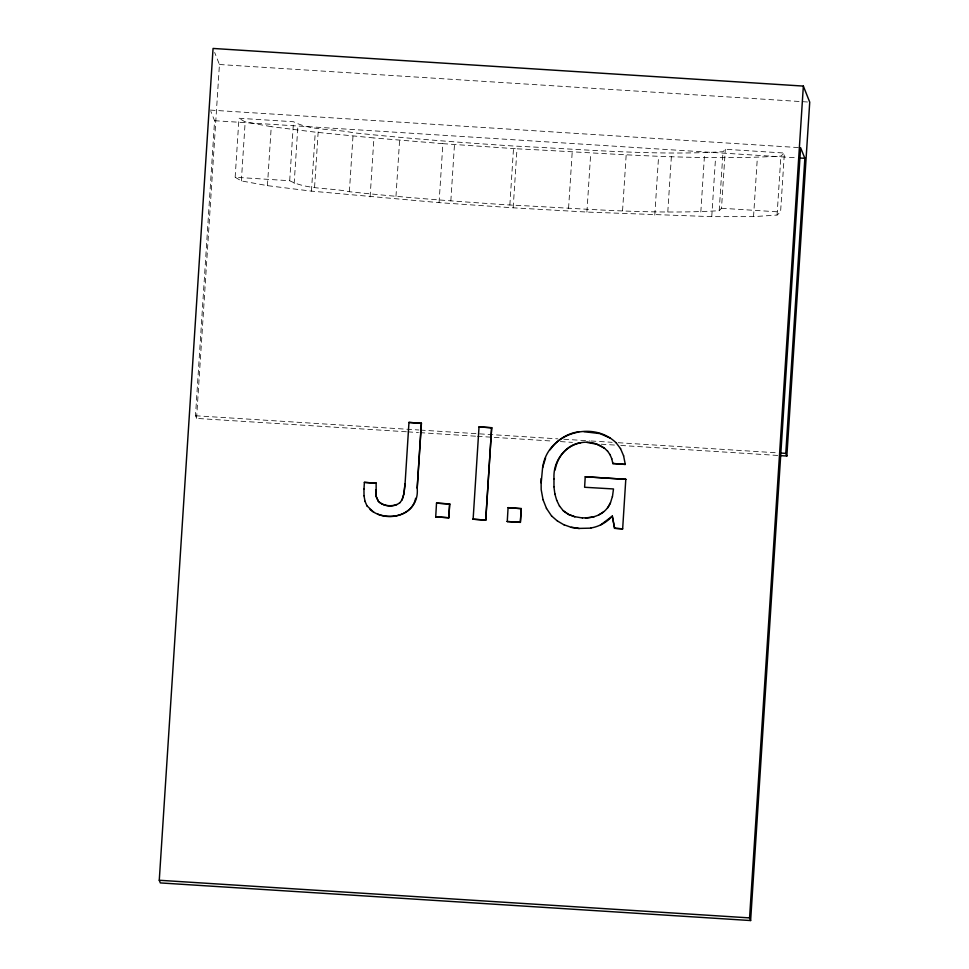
<?xml version="1.0" encoding="UTF-8"?>
<svg xmlns="http://www.w3.org/2000/svg" width="969" height="969" viewBox="0 0 969 969"><rect width="100%" height="100%" fill="white"/><g stroke="black" fill="none" stroke-linecap="round" stroke-linejoin="round"><path stroke-width="0.73" stroke-dasharray="4.84 3.63" d="M406.411 431.774L196.562 418.402L195.484 415.749L214.585 120.701L210.854 111.411M196.562 418.402L219.442 64.511L214.658 52.459M235.152 177.254L238.968 118.266L293.51 121.743C311.473 130.96 333.687 128.562 353.201 132.753C406.58 138.41 460.105 142.491 513.667 146.028C583.338 149.274 653.251 155.803 723.007 151.721L725.321 149.274L784.393 153.041L780.578 212.017L777.077 215.057L753.543 216.644L711.755 216.656L586.911 212.066L513.182 207.814L439.066 202.642L311.449 191.135L267.432 185.648L241.354 180.912L235.152 177.254L289.695 180.731C307.657 189.936 329.872 187.538 349.385 191.729C402.765 197.397 456.29 201.467 509.851 205.016C579.523 208.262 649.436 214.791 719.192 210.709L721.505 208.25L725.321 149.274M241.354 180.912L245.169 121.924L238.968 118.266M267.432 185.648L271.247 126.673L245.169 121.924M289.695 180.731L293.51 121.743M294.164 183.613L297.98 124.626M311.449 191.135L315.264 132.147L271.247 126.673M314.574 187.368L318.389 128.392M349.385 191.729L353.201 132.753M370.11 196.937L373.925 137.961L315.264 132.147M395.97 196.356L399.785 137.368M439.066 202.642L442.881 143.666L373.925 137.961M450.839 200.898L454.655 141.91M509.851 205.016L513.667 146.028M513.182 207.814L516.986 148.826C604.826 152.969 692.944 161.072 780.893 156.082L784.393 153.041M568.561 208.396L572.376 149.42M586.911 212.066L590.727 153.09M622.558 210.794L626.374 151.818M654.79 215.094L658.605 156.106M667.786 212.029L671.602 153.041M700.829 211.993L704.633 153.017M711.755 216.656L715.558 157.668M719.192 210.709L723.007 151.721M753.543 216.644L757.358 157.656M777.077 215.057L780.893 156.082M219.442 64.511L808.267 102.048M210.309 110.091L800.6 147.712M214.585 120.701L797.305 157.85M721.505 208.25L780.578 212.017M195.484 415.749L418.923 429.994M420.437 430.091L557.817 438.848M563.849 439.236L589.515 440.871M591.029 440.968L612.166 442.312M618.198 442.7L778.228 452.898M407.913 431.871L418.487 432.549M419.989 432.646L475.852 436.207M477.366 436.304L552.851 441.113M560.397 441.598L572.473 442.373M601.155 444.19L614.746 445.062M620.778 445.449L777.792 455.454M442.881 143.666L516.986 148.826"/><path stroke-width="1.45" d="M553.977 486.753L553.965 478.722M786.852 456.036L785.774 453.383L804.864 158.322L800.6 147.712L750.624 920.55L160.333 882.916L159.267 880.264L213.059 48.45L803.349 86.084L809.733 102.145L786.852 456.036L780.808 455.648M364.005 489.103L364.368 482.356L376.19 483.252L364.368 482.356M376.129 483.095L376.178 496.503L378.394 501.397C383.894 506.739 393.947 507.708 399.906 502.584M417.227 488.134L421.418 423.356L408.966 422.411L405.054 484.076L403.94 493.863L402.135 499.859M421.358 423.211L417.167 487.988C420.001 514.466 387.673 524.677 370.001 509.428M435.699 516.949L436.522 503.105L449.664 503.941L448.841 517.785L435.638 516.804L448.841 517.785M448.78 517.64L449.664 503.941M473.114 519.336L479.025 426.881L491.658 427.692L485.76 520.135L473.054 519.19L485.76 520.135M485.699 519.99L491.658 427.692M507.259 521.516L508.083 507.659L521.286 508.652L520.401 522.352L507.259 521.516L520.401 522.352M520.341 522.206L521.225 508.507M585.228 476.748L625.792 479.328L585.228 476.748L584.61 487.262L613.486 488.957L612.456 496.612M600.417 525.101L612.299 516.138L614.6 528.359L622.655 528.868L625.792 479.328M750.624 920.55L749.558 917.897L803.349 86.084M404.994 483.931L403.891 493.718L402.074 499.713L399.967 502.729M554.026 478.88C552.124 451.857 581.134 431.508 604.499 448.308M555.152 469.977C557.248 456.871 567.035 444.601 580.673 442.748M545.583 457.986L542.592 467.652L541.187 482.889M542.652 467.797C546.819 433.737 591.902 419.48 616.03 442.724M612.396 496.467L610.446 502.935L607.502 508.083M415.628 498.32C412.285 515.205 391.985 519.554 377.837 514.164M610.385 502.79C606 513.849 593.597 518.742 582.381 517.821M550.138 449.761C556.812 440.192 567.119 433.288 578.796 431.811M612.299 516.138C606.8 522.303 599.169 526.664 590.836 527.984M598.987 514.781L603.566 511.886M396.939 504.534C390.761 506.714 383.094 506.072 378.334 501.252L376.117 496.358L375.693 489.696M593.997 516.889L585.446 517.943M590.896 528.141L579.171 528.408L571.298 527.245M583.992 431.677L599.956 433.603L610.095 438.036M800.333 158.032L804.864 158.322M421.418 423.356L408.966 422.411M491.719 427.838L479.025 426.881M781.244 453.092L785.774 453.383M625.308 464.43L612.856 463.485L625.308 464.43L623.576 455.769M449.725 504.086L436.522 503.105M521.286 508.652L508.083 507.659M614.54 528.202L622.655 528.868M159.267 880.264L749.558 917.897M582.442 517.979L574.823 516.695L568.476 514.345L563.364 510.772M579.232 528.565L571.359 527.39L564.079 524.786M586.814 442.397L596.625 444.177L604.438 448.162L607.575 451.166M574.871 516.84L568.537 514.491L563.425 510.929L559.464 505.988M557.514 521.031L564.14 524.932M373.768 512.286L366.997 505.866M551.627 515.992L557.575 521.177M615.969 442.567L620.548 448.683M607.515 451.021L610.01 454.679M546.455 508.35L551.676 516.138M556.666 500.234L559.525 506.133M364.986 501.264L367.057 506.012M620.487 448.538L623.636 455.914M609.949 454.522L611.79 458.834M542.979 499.568L546.516 508.495M554.813 493.778L556.727 500.379M611.73 458.688L612.917 463.642M612.347 516.283L614.6 528.359M363.969 495.619L365.047 501.409M543.04 499.725L541.187 489.66L541.09 478.601M553.917 486.608L554.874 493.924M363.944 488.945L364.029 495.777"/></g></svg>
